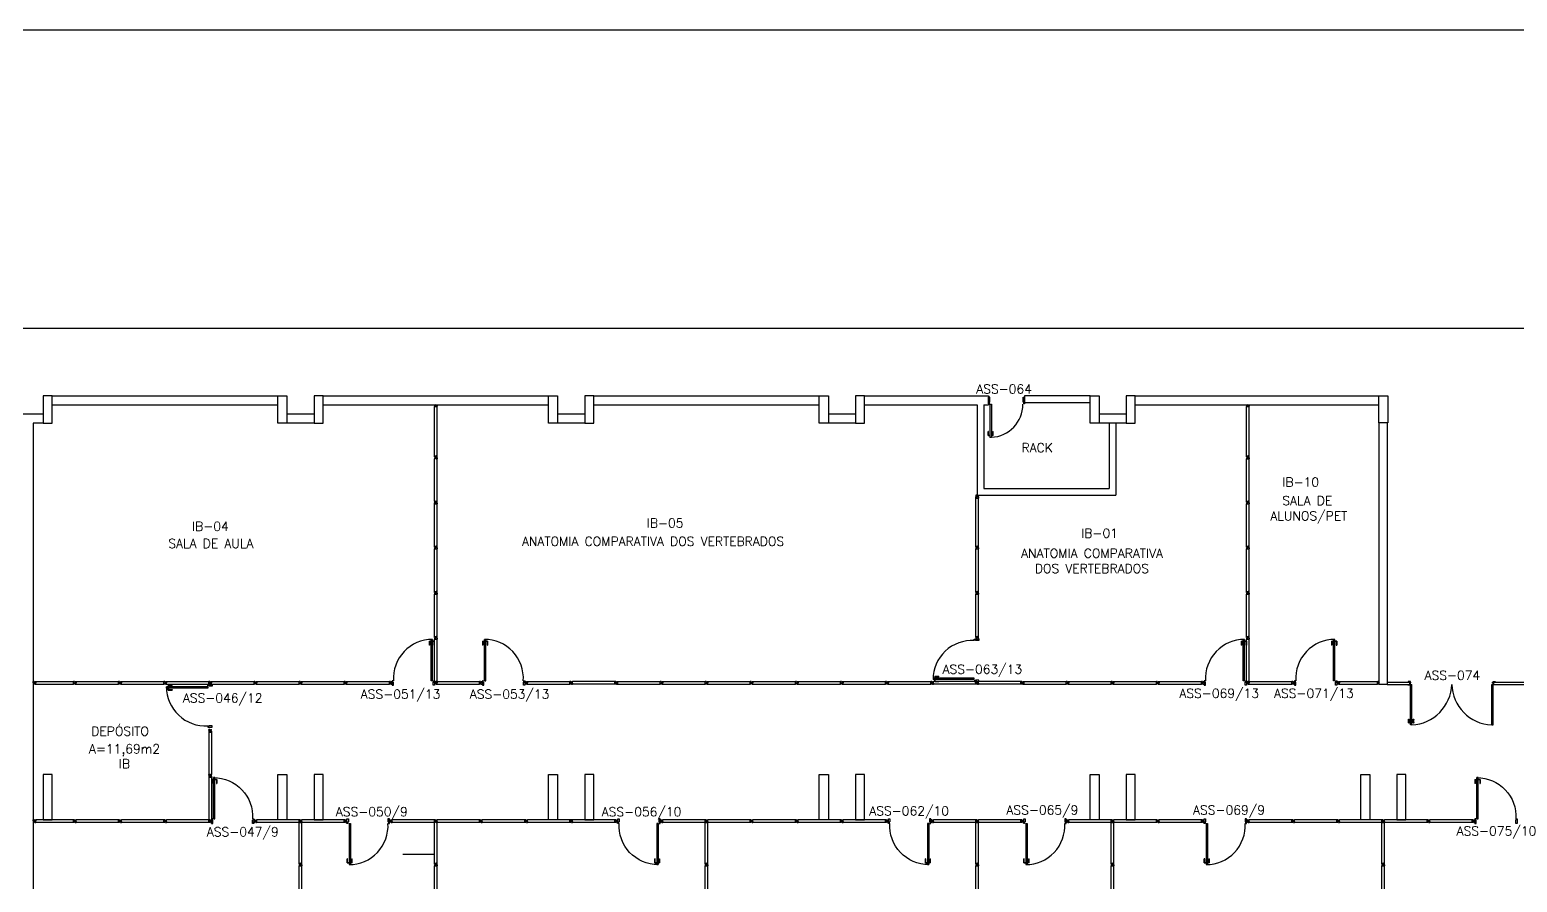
# Model space of a CAD drawing. Extents: x -248 to -11, y 347 to 447.
# Drawn here: x -192.17 to -159.2, y 368.68 to 387.57 of the extents above; entities that cross this region are included whole.
import ezdxf
from ezdxf.enums import TextEntityAlignment as Align

# ---------------------------------------------------------------- set-up
doc = ezdxf.new("R2010")
doc.units = 0
doc.header["$LTSCALE"] = 0.02
doc.header["$MEASUREMENT"] = 0
doc.layers.get('0').update_dxf_attribs({"linetype": 'CONTINUOUS'})
for name, color, linetype in [('ALV', 2, 'CONTINUOUS'), ('AREA', 2, 'CONTINUOUS'), ('BANC', 2, 'CONTINUOUS'), ('DIV', 2, 'CONTINUOUS'), ('ESQ', 1, 'CONTINUOUS'), ('ESTR', 3, 'CONTINUOUS'), ('MARCO', 2, 'CONTINUOUS'), ('MAÇANETA', 1, 'CONTINUOUS'), ('PISO', 1, 'CONTINUOUS'), ('PORTA', 2, 'CONTINUOUS'), ('TEXT_CENTRO_CUSTO', 1, 'CONTINUOUS'), ('TEXTO', 2, 'CONTINUOUS'), ('TEXTO-ENDEREÇO', 2, 'CONTINUOUS')]:
    doc.layers.add(name, color=color, linetype=linetype)
doc.styles.add('UNB-100', font='simplex.shx', dxfattribs={"height": 0.2})
doc.styles.add('UNB-100-1', font='simplex.shx', dxfattribs={"height": 0.2})

# ---------------------------------------------------------------- blocks, each defined once
blk = doc.blocks.new('PDV2D-SSS')
for p, q in [((-0.148, 0.925), (-0.108, 0.925)), ((-0.148, 0.925), (-0.148, 0.835)), ((-0.138, 0.835), (-0.148, 0.835)), ((-0.138, 0.915), (-0.108, 0.915)), ((-0.138, 0.915), (-0.138, 0.835)), ((-0.106, 0.965), (-0.076, 0.965)), ((-0.106, 0.05), (-0.106, 0.965)), ((-0.076, 0.05), (-0.076, 0.965)), ((-0.034, 0.925), (-0.074, 0.925)), ((-0.044, 0.915), (-0.074, 0.915)), ((-0.044, 0.915), (-0.044, 0.835)), ((-0.044, 0.835), (-0.034, 0.835)), ((-0.034, 0.925), (-0.034, 0.835)), ((-0.95, 0.05), (-0.97, 0.05)), ((-0.97, 0.05), (-0.97, 0.035)), ((-0.97, 0.035), (-0.97, -0.035)), ((-0.95, 0.02), (-0.95, 0.05)), ((-0.95, 0.02), (-0.94, 0.02)), ((-0.94, -0.05), (-0.94, 0.02)), ((-0.076, 0.05), (-0.106, 0.05)), ((-0.051, 0.02), (-0.061, 0.02)), ((-0.061, -0.05), (-0.061, 0.02)), ((-0.051, 0.05), (-0.031, 0.05)), ((-0.051, 0.02), (-0.051, 0.05)), ((-0.031, 0.05), (-0.031, -0.05)), ((-0.97, -0.035), (-0.97, -0.05)), ((-0.97, -0.05), (-0.94, -0.05)), ((-0.031, -0.05), (-0.061, -0.05))]:
    blk.add_line(p, q)
at = {"color": 1}
blk.add_arc((-0.076, 0.1), 0.865, 90, 183.3214, dxfattribs=at)
blk = doc.blocks.new('DIVMT-SSS')
for p, q in [((-0.03, 0.008), (-0.03, 0.03)), ((-0.006, 0.03), (-0.03, 0.03)), ((-0.03, 0.008), (-0.02, 0.008)), ((-0.02, -0.008), (-0.02, 0.008)), ((-0.006, 0.02), (-0.006, 0.03)), ((0.006, 0.02), (-0.006, 0.02)), ((-0.005, 0), (0.005, 0)), ((0.005, 0), (-0.005, 0)), ((0, 0.005), (0, -0.005)), ((0, -0.005), (0, 0.005)), ((0.006, 0.03), (0.03, 0.03)), ((0.006, 0.02), (0.006, 0.03)), ((0.03, 0.008), (0.02, 0.008)), ((0.02, -0.008), (0.02, 0.008)), ((0.03, 0.008), (0.03, 0.03)), ((-0.03, -0.008), (-0.03, -0.03)), ((-0.03, -0.008), (-0.02, -0.008)), ((-0.03, -0.03), (-0.03, -0.97)), ((-0.03, -0.03), (-0.009, -0.03)), ((0.03, -0.03), (-0.03, -0.03)), ((-0.03, -0.03), (-0.006, -0.03)), ((-0.009, -0.03), (-0.027, -0.03)), ((-0.006, -0.02), (-0.006, -0.03)), ((-0.006, -0.02), (0.006, -0.02)), ((-0.006, -0.02), (-0.006, -0.03)), ((0.006, -0.02), (-0.006, -0.02)), ((0.005, -0.03), (-0.005, -0.03)), ((0.006, -0.02), (0.006, -0.03)), ((0.006, -0.02), (0.006, -0.03)), ((0.03, -0.03), (0.006, -0.03)), ((0.03, -0.008), (0.02, -0.008)), ((0.03, -0.008), (0.03, -0.03)), ((0.03, -0.03), (0.03, -0.97)), ((0.03, -0.97), (-0.03, -0.97)), ((-0.006, -0.98), (-0.006, -0.97)), ((-0.006, -0.98), (0.006, -0.98)), ((0.005, -0.97), (-0.005, -0.97)), ((0.006, -0.98), (0.006, -0.97)), ((0.006, -1.001), (-0.006, -1.001)), ((0, -0.994), (0, -1.007)), ((0, -1.02), (0, -1.021))]:
    blk.add_line(p, q)
blk = doc.blocks.new('PILINT-SSS')
for points in [[(0.2, 0), (0.2, -0.6), (0, -0.6), (0, 0)], [(0.8, 0), (0.8, -0.6), (1, -0.6), (1, 0)], [(0.2, -8.39), (0.2, -9.39), (0, -9.39), (0, -8.39)], [(0.8, -8.39), (0.8, -9.39), (1, -9.39), (1, -8.39)]]:
    blk.add_lwpolyline(points, close=True)
blk = doc.blocks.new('MTT-SSS')
for p, q in [((-0.008, 0.03), (-0.03, 0.03)), ((-0.03, 0.03), (-0.03, 0.006)), ((-0.0185, 0.006), (-0.03, 0.006)), ((-0.0185, -0.006), (-0.0185, 0.006)), ((-0.008, 0.03), (-0.008, 0.02)), ((-0.008, 0.02), (0.008, 0.02)), ((-0.0051, 0), (0.0051, 0)), ((0, -0.0051), (0, 0.0051)), ((0.008, 0.03), (0.03, 0.03)), ((0.008, 0.03), (0.008, 0.02)), ((0.0205, -0.006), (0.0205, 0.006)), ((0.0205, 0.006), (0.03, 0.006)), ((0.03, 0.006), (0.03, 0.03)), ((-0.03, -0.03), (-0.03, -0.006)), ((-0.0185, -0.006), (-0.03, -0.006)), ((-0.008, -0.03), (-0.03, -0.03)), ((-0.008, -0.02), (0.008, -0.02)), ((-0.008, -0.03), (-0.008, -0.02)), ((0.008, -0.03), (0.008, -0.02)), ((0.008, -0.03), (0.03, -0.03)), ((0.0205, -0.006), (0.03, -0.006)), ((0.03, -0.006), (0.03, -0.03))]:
    blk.add_line(p, q)
blk = doc.blocks.new('PDV2E-SSS')
at = {"layer": 'DIV'}
for p, q in [((0.034, 0.925), (0.034, 0.835)), ((0.034, 0.925), (0.074, 0.925)), ((0.044, 0.835), (0.034, 0.835)), ((0.044, 0.915), (0.044, 0.835)), ((0.044, 0.915), (0.074, 0.915)), ((0.076, 0.05), (0.076, 0.965)), ((0.106, 0.965), (0.076, 0.965)), ((0.106, 0.05), (0.106, 0.965)), ((0.148, 0.925), (0.108, 0.925)), ((0.138, 0.915), (0.108, 0.915)), ((0.138, 0.915), (0.138, 0.835)), ((0.138, 0.835), (0.148, 0.835)), ((0.148, 0.925), (0.148, 0.835)), ((0.031, 0.05), (0.031, -0.05)), ((0.051, 0.05), (0.031, 0.05)), ((0.051, 0.02), (0.051, 0.05)), ((0.051, 0.02), (0.061, 0.02)), ((0.061, -0.05), (0.061, 0.02)), ((0.076, 0.05), (0.106, 0.05)), ((0.95, 0.02), (0.94, 0.02)), ((0.94, -0.05), (0.94, 0.02)), ((0.95, 0.02), (0.95, 0.05)), ((0.95, 0.05), (0.97, 0.05)), ((0.97, 0.05), (0.97, 0.035)), ((0.97, 0.035), (0.97, -0.035)), ((0.031, -0.05), (0.061, -0.05)), ((0.97, -0.05), (0.94, -0.05)), ((0.97, -0.035), (0.97, -0.05))]:
    blk.add_line(p, q, dxfattribs=at)
at = {"layer": 'DIV', "color": 1}
blk.add_arc((0.076, 0.1), 0.865, 356.6786, 90, dxfattribs=at)
blk = doc.blocks.new('DIV-SSS')
for p, q in [((-0.005, 0), (0.005, 0)), ((0, 0.005), (0, -0.005)), ((-0.03, -0.03), (-0.03, -0.97)), ((0.03, -0.03), (-0.03, -0.03)), ((-0.03, -0.03), (-0.009, -0.03)), ((-0.009, -0.03), (-0.027, -0.03)), ((-0.006, -0.02), (0.006, -0.02)), ((-0.006, -0.02), (-0.006, -0.03)), ((-0.005, -0.022), (0.005, -0.022)), ((-0.005, -0.022), (-0.005, -0.029)), ((0.005, -0.029), (-0.005, -0.029)), ((0.005, -0.03), (-0.005, -0.03)), ((0.005, -0.022), (0.005, -0.029)), ((0.006, -0.02), (0.006, -0.03)), ((0.03, -0.03), (0.03, -0.97)), ((0.03, -0.97), (-0.03, -0.97)), ((-0.006, -0.98), (-0.006, -0.97)), ((-0.006, -0.98), (0.006, -0.98)), ((0.005, -0.97), (-0.005, -0.97)), ((0.006, -0.98), (0.006, -0.97)), ((0.007, -0.999), (-0.007, -0.999)), ((0, -0.991), (0, -1.006))]:
    blk.add_line(p, q)
blk = doc.blocks.new('MTINI-SSS')
for p, q in [((-0.03, 0.008), (-0.03, 0.028)), ((-0.03, 0.028), (-0.008, 0.028)), ((-0.03, 0.008), (-0.02, 0.008)), ((-0.02, 0), (-0.02, 0.008)), ((-0.001, 0), (-0.02, 0)), ((-0.008, 0.019), (-0.008, 0.028)), ((0.008, 0.019), (-0.008, 0.019)), ((0.005, 0), (-0.005, 0)), ((0.02, 0), (-0.001, 0)), ((0, -0.005), (0, 0.005)), ((0.008, 0.019), (0.008, 0.028)), ((0.03, 0.028), (0.008, 0.028)), ((0.03, 0.008), (0.02, 0.008)), ((0.02, 0), (0.02, 0.008)), ((0.03, 0.008), (0.03, 0.028))]:
    blk.add_line(p, q)
blk = doc.blocks.new('PD80-SSS')
at = {"color": 1}
for p, q in [((-0.777, 0.01), (-0.777, -0.03)), ((-0.777, 0.01), (-0.687, 0.01)), ((-0.687, 0), (-0.687, 0.01)), ((-0.777, -0.105), (-0.777, -0.065)), ((-0.777, -0.105), (-0.687, -0.105)), ((-0.767, 0), (-0.767, -0.03)), ((-0.767, 0), (-0.687, 0)), ((-0.767, -0.095), (-0.767, -0.065)), ((-0.767, -0.095), (-0.687, -0.095)), ((-0.687, -0.095), (-0.687, -0.105))]:
    blk.add_line(p, q, dxfattribs=at)
at = {"color": 2}
for p, q in [((-0.075, 0), (0.075, 0)), ((0.075, -0.03), (0.075, 0)), ((-0.817, -0.065), (-0.817, -0.03)), ((-0.085, -0.03), (-0.817, -0.03)), ((-0.085, -0.065), (-0.817, -0.065)), ((-0.085, -0.03), (-0.085, -0.065)), ((-0.075, 0), (-0.075, -0.02)), ((-0.075, -0.02), (-0.04, -0.02)), ((-0.04, -0.03), (-0.04, -0.02)), ((-0.04, -0.03), (0.075, -0.03)), ((-0.075, -0.781), (-0.04, -0.781)), ((-0.075, -0.801), (-0.075, -0.781)), ((-0.075, -0.801), (0.075, -0.801)), ((-0.075, -0.802), (0.075, -0.802)), ((-0.04, -0.771), (0.075, -0.771)), ((-0.04, -0.771), (-0.04, -0.781)), ((0.075, -0.771), (0.075, -0.801))]:
    blk.add_line(p, q, dxfattribs=at)
at = {"color": 1}
blk.add_arc((-0.085, -0.03), 0.731, 182.6571, 270, dxfattribs=at)
blk = doc.blocks.new('MACANETA-SSS')
at = {"layer": 'MAÇANETA'}
for p, q in [((-0.077, 0.052), (-0.077, 0.12)), ((-0.059, 0.052), (-0.059, 0.12)), ((-0.059, 0.075), (-0.036, 0.075)), ((-0.059, 0.052), (-0.036, 0.052)), ((-0.036, 0.044), (-0.036, 0.084)), ((-0.036, 0.084), (-0.03, 0.084)), ((-0.036, 0.044), (-0.03, 0.044)), ((0.006, 0.084), (0, 0.084)), ((0.006, 0.044), (0, 0.044)), ((0.006, 0.044), (0.006, 0.084)), ((0.029, 0.075), (0.006, 0.075)), ((0.029, 0.052), (0.006, 0.052)), ((0.029, 0.052), (0.029, 0.12)), ((0.047, 0.052), (0.047, 0.12))]:
    blk.add_line(p, q, dxfattribs=at)
for centre, start, end in [((-0.068, 0.12), 90, 180), ((-0.068, 0.052), 180, 270), ((-0.068, 0.12), 0, 90), ((-0.068, 0.052), 270, 0), ((0.038, 0.12), 90, 180), ((0.038, 0.052), 180, 270), ((0.038, 0.12), 0, 90), ((0.038, 0.052), 270, 0)]:
    blk.add_arc(centre, 0.00874, start, end, dxfattribs=at)
blk = doc.blocks.new('MTT')
for p, q in [((-0.008, 0.03), (-0.03, 0.03)), ((-0.03, 0.03), (-0.03, 0.006)), ((-0.0185, 0.006), (-0.03, 0.006)), ((-0.0185, -0.006), (-0.0185, 0.006)), ((-0.008, 0.03), (-0.008, 0.02)), ((-0.008, 0.02), (0.008, 0.02)), ((-0.0051, 0), (0.0051, 0)), ((0, -0.0051), (0, 0.0051)), ((0.008, 0.03), (0.03, 0.03)), ((0.008, 0.03), (0.008, 0.02)), ((0.0205, -0.006), (0.0205, 0.006)), ((0.0205, 0.006), (0.03, 0.006)), ((0.03, 0.006), (0.03, 0.03)), ((-0.03, -0.03), (-0.03, -0.006)), ((-0.0185, -0.006), (-0.03, -0.006)), ((-0.008, -0.03), (-0.03, -0.03)), ((-0.008, -0.02), (0.008, -0.02)), ((-0.008, -0.03), (-0.008, -0.02)), ((0.008, -0.03), (0.008, -0.02)), ((0.008, -0.03), (0.03, -0.03)), ((0.0205, -0.006), (0.03, -0.006)), ((0.03, -0.006), (0.03, -0.03))]:
    blk.add_line(p, q)

msp = doc.modelspace()

# ---------------------------------------------------------------- linework, layer by layer
at = {"layer": 'ALV'}
for p, q in [((-191.666, 379.453), (-186.675, 379.453)), ((-191.666, 379.253), (-186.675, 379.253)), ((-185.666, 379.453), (-180.675, 379.453)), ((-185.666, 379.253), (-180.675, 379.253)), ((-179.666, 379.453), (-174.675, 379.453)), ((-179.666, 379.253), (-174.675, 379.253)), ((-173.666, 379.453), (-170.916, 379.453)), ((-173.666, 379.253), (-171.166, 379.253)), ((-171.166, 379.253), (-171.166, 377.253)), ((-171.016, 379.253), (-170.916, 379.253)), ((-171.016, 379.253), (-171.016, 377.403)), ((-170.916, 379.453), (-170.916, 379.253)), ((-168.666, 379.453), (-170.116, 379.453)), ((-170.116, 379.453), (-170.116, 379.303)), ((-168.666, 379.303), (-170.116, 379.303)), ((-167.666, 379.453), (-162.266, 379.453)), ((-167.666, 379.253), (-162.266, 379.253)), ((-191.866, 379.053), (-192.466, 379.053)), ((-192.091, 378.853), (-192.091, 361.063)), ((-191.866, 378.853), (-192.091, 378.853)), ((-185.866, 379.053), (-186.466, 379.053)), ((-185.866, 378.853), (-186.466, 378.853)), ((-179.866, 379.053), (-180.466, 379.053)), ((-179.866, 378.853), (-180.466, 378.853)), ((-173.866, 379.053), (-174.466, 379.053)), ((-173.866, 378.853), (-174.466, 378.853)), ((-167.866, 379.053), (-168.466, 379.053)), ((-167.866, 378.853), (-168.466, 378.853)), ((-168.241, 378.853), (-168.241, 377.403)), ((-168.091, 378.853), (-168.091, 377.253)), ((-162.262, 378.855), (-162.262, 373.063)), ((-162.078, 378.855), (-162.078, 373.063)), ((-171.166, 377.253), (-168.091, 377.253)), ((-171.016, 377.403), (-168.241, 377.403)), ((-162.078, 373.063), (-162.262, 373.063)), ((-179.866, 370.063), (-180.466, 370.063))]:
    msp.add_line(p, q, dxfattribs=at)
at = {"layer": 'BANC'}
msp.add_line((-183.896, 369.303), (-183.196, 369.303), dxfattribs=at)
at = {"layer": 'DIV'}
for p, q in [((-183.196, 379.221), (-183.136, 379.221)), ((-183.196, 378.123), (-183.196, 379.221)), ((-183.172, 379.252), (-183.16, 379.252)), ((-183.172, 379.231), (-183.172, 379.221)), ((-183.16, 379.231), (-183.172, 379.231)), ((-183.171, 379.221), (-183.161, 379.221)), ((-183.166, 379.271), (-183.166, 379.272)), ((-183.166, 379.245), (-183.166, 379.259)), ((-183.16, 379.231), (-183.16, 379.221)), ((-183.136, 378.123), (-183.136, 379.221)), ((-165.196, 378.123), (-165.196, 379.221)), ((-165.196, 379.221), (-165.136, 379.221)), ((-165.172, 379.252), (-165.16, 379.252)), ((-165.16, 379.231), (-165.172, 379.231)), ((-165.172, 379.231), (-165.172, 379.221)), ((-165.171, 379.221), (-165.161, 379.221)), ((-165.166, 379.271), (-165.166, 379.272)), ((-165.166, 379.245), (-165.166, 379.259)), ((-165.16, 379.231), (-165.16, 379.221)), ((-165.136, 378.123), (-165.136, 379.221)), ((-183.196, 378.123), (-183.172, 378.123)), ((-183.196, 378.101), (-183.196, 378.123)), ((-183.196, 378.123), (-183.136, 378.123)), ((-183.196, 378.101), (-183.186, 378.101)), ((-183.196, 378.085), (-183.186, 378.085)), ((-183.196, 378.085), (-183.196, 378.063)), ((-183.172, 378.063), (-183.196, 378.063)), ((-183.196, 377.124), (-183.196, 378.063)), ((-183.186, 378.101), (-183.186, 378.085)), ((-183.172, 378.114), (-183.172, 378.123)), ((-183.172, 378.114), (-183.172, 378.123)), ((-183.172, 378.114), (-183.16, 378.114)), ((-183.16, 378.114), (-183.172, 378.114)), ((-183.172, 378.073), (-183.16, 378.073)), ((-183.172, 378.073), (-183.172, 378.063)), ((-183.171, 378.123), (-183.161, 378.123)), ((-183.171, 378.093), (-183.161, 378.093)), ((-183.161, 378.093), (-183.171, 378.093)), ((-183.166, 378.098), (-183.166, 378.088)), ((-183.166, 378.088), (-183.166, 378.098)), ((-183.16, 378.114), (-183.16, 378.123)), ((-183.136, 378.123), (-183.16, 378.123)), ((-183.16, 378.114), (-183.16, 378.123)), ((-183.16, 378.073), (-183.16, 378.063)), ((-183.16, 378.063), (-183.136, 378.063)), ((-183.157, 378.123), (-183.139, 378.123)), ((-183.136, 378.123), (-183.157, 378.123)), ((-183.136, 378.101), (-183.146, 378.101)), ((-183.146, 378.101), (-183.146, 378.085)), ((-183.136, 378.085), (-183.146, 378.085)), ((-183.136, 378.101), (-183.136, 378.123)), ((-183.136, 378.085), (-183.136, 378.063)), ((-183.136, 377.124), (-183.136, 378.063)), ((-165.196, 378.123), (-165.136, 378.123)), ((-165.196, 378.101), (-165.196, 378.123)), ((-165.196, 378.123), (-165.172, 378.123)), ((-165.196, 378.101), (-165.186, 378.101)), ((-165.196, 378.085), (-165.196, 378.063)), ((-165.196, 378.085), (-165.186, 378.085)), ((-165.172, 378.063), (-165.196, 378.063)), ((-165.186, 378.101), (-165.186, 378.085)), ((-165.172, 378.114), (-165.172, 378.123)), ((-165.172, 378.114), (-165.172, 378.123)), ((-165.16, 378.114), (-165.172, 378.114)), ((-165.172, 378.114), (-165.16, 378.114)), ((-165.172, 378.073), (-165.172, 378.063)), ((-165.172, 378.073), (-165.16, 378.073)), ((-165.171, 378.123), (-165.161, 378.123)), ((-165.161, 378.093), (-165.171, 378.093)), ((-165.171, 378.093), (-165.161, 378.093)), ((-165.166, 378.088), (-165.166, 378.098)), ((-165.166, 378.098), (-165.166, 378.088)), ((-165.16, 378.114), (-165.16, 378.123)), ((-165.136, 378.123), (-165.16, 378.123)), ((-165.16, 378.114), (-165.16, 378.123)), ((-165.16, 378.073), (-165.16, 378.063)), ((-165.16, 378.063), (-165.136, 378.063)), ((-165.136, 378.123), (-165.157, 378.123)), ((-165.157, 378.123), (-165.139, 378.123)), ((-165.146, 378.101), (-165.146, 378.085)), ((-165.136, 378.101), (-165.146, 378.101)), ((-165.136, 378.085), (-165.146, 378.085)), ((-165.136, 378.101), (-165.136, 378.123)), ((-165.136, 378.085), (-165.136, 378.063)), ((-171.196, 376.123), (-171.196, 377.191)), ((-171.196, 377.191), (-171.136, 377.191)), ((-171.172, 377.222), (-171.16, 377.222)), ((-171.172, 377.201), (-171.172, 377.191)), ((-171.16, 377.201), (-171.172, 377.201)), ((-171.171, 377.191), (-171.161, 377.191)), ((-171.166, 377.241), (-171.166, 377.242)), ((-171.166, 377.215), (-171.166, 377.229)), ((-171.16, 377.201), (-171.16, 377.191)), ((-171.136, 376.123), (-171.136, 377.191)), ((-171.196, 376.123), (-171.172, 376.123)), ((-171.196, 376.101), (-171.196, 376.123)), ((-171.196, 376.123), (-171.136, 376.123)), ((-171.196, 376.101), (-171.186, 376.101)), ((-171.196, 376.085), (-171.186, 376.085)), ((-171.196, 376.085), (-171.196, 376.063)), ((-171.172, 376.063), (-171.196, 376.063)), ((-171.186, 376.101), (-171.186, 376.085)), ((-171.172, 376.114), (-171.172, 376.123)), ((-171.172, 376.114), (-171.172, 376.123)), ((-171.172, 376.114), (-171.16, 376.114)), ((-171.16, 376.114), (-171.172, 376.114)), ((-171.172, 376.073), (-171.16, 376.073)), ((-171.172, 376.073), (-171.172, 376.063)), ((-171.171, 376.123), (-171.161, 376.123)), ((-171.171, 376.093), (-171.161, 376.093)), ((-171.161, 376.093), (-171.171, 376.093)), ((-171.166, 376.098), (-171.166, 376.088)), ((-171.166, 376.088), (-171.166, 376.098)), ((-171.16, 376.114), (-171.16, 376.123)), ((-171.136, 376.123), (-171.16, 376.123)), ((-171.16, 376.114), (-171.16, 376.123)), ((-171.16, 376.073), (-171.16, 376.063)), ((-171.16, 376.063), (-171.136, 376.063)), ((-171.157, 376.123), (-171.139, 376.123)), ((-171.136, 376.123), (-171.157, 376.123)), ((-171.136, 376.101), (-171.146, 376.101)), ((-171.146, 376.101), (-171.146, 376.085)), ((-171.136, 376.085), (-171.146, 376.085)), ((-171.136, 376.101), (-171.136, 376.123)), ((-171.136, 376.085), (-171.136, 376.063)), ((-192.091, 373.1), (-192.091, 373.124)), ((-192.069, 373.124), (-192.091, 373.124)), ((-192.082, 373.1), (-192.091, 373.1)), ((-192.082, 373.088), (-192.091, 373.088)), ((-192.091, 373.088), (-192.091, 373.064)), ((-192.069, 373.064), (-192.091, 373.064)), ((-192.082, 373.088), (-192.082, 373.1)), ((-192.069, 373.124), (-192.069, 373.114)), ((-192.053, 373.114), (-192.069, 373.114)), ((-192.053, 373.074), (-192.069, 373.074)), ((-192.069, 373.064), (-192.069, 373.074)), ((-192.056, 373.094), (-192.067, 373.094)), ((-192.067, 373.094), (-192.056, 373.094)), ((-192.061, 373.089), (-192.061, 373.099)), ((-192.061, 373.099), (-192.061, 373.089)), ((-192.053, 373.124), (-192.053, 373.114)), ((-192.053, 373.124), (-192.031, 373.124)), ((-192.053, 373.064), (-192.053, 373.074)), ((-192.053, 373.064), (-192.031, 373.064)), ((-192.041, 373.088), (-192.041, 373.1)), ((-192.041, 373.1), (-192.031, 373.1)), ((-192.041, 373.1), (-192.041, 373.088)), ((-192.041, 373.1), (-192.031, 373.1)), ((-192.041, 373.088), (-192.031, 373.088)), ((-192.041, 373.088), (-192.031, 373.088)), ((-192.031, 373.124), (-192.031, 373.1)), ((-192.031, 373.064), (-192.031, 373.124)), ((-192.031, 373.124), (-192.031, 373.103)), ((-192.031, 373.124), (-191.196, 373.124)), ((-192.031, 373.103), (-192.031, 373.121)), ((-192.031, 373.089), (-192.031, 373.099)), ((-192.031, 373.064), (-192.031, 373.088)), ((-192.031, 373.064), (-191.196, 373.064)), ((-191.196, 373.064), (-191.196, 373.124)), ((-191.187, 373.1), (-191.196, 373.1)), ((-191.196, 373.089), (-191.196, 373.099)), ((-191.187, 373.088), (-191.196, 373.088)), ((-191.187, 373.1), (-191.187, 373.088)), ((-191.173, 373.094), (-191.159, 373.094)), ((-191.166, 373.088), (-191.166, 373.1)), ((-191.147, 373.094), (-191.146, 373.094)), ((-164.174, 373.124), (-164.196, 373.124)), ((-164.196, 373.1), (-164.196, 373.124)), ((-164.186, 373.1), (-164.196, 373.1)), ((-164.186, 373.088), (-164.196, 373.088)), ((-164.196, 373.088), (-164.196, 373.064)), ((-164.174, 373.064), (-164.196, 373.064)), ((-164.186, 373.1), (-164.186, 373.088)), ((-164.174, 373.124), (-164.174, 373.114)), ((-164.158, 373.114), (-164.174, 373.114)), ((-164.158, 373.074), (-164.174, 373.074)), ((-164.174, 373.064), (-164.174, 373.074)), ((-164.161, 373.094), (-164.171, 373.094)), ((-164.171, 373.094), (-164.161, 373.094)), ((-164.166, 373.099), (-164.166, 373.089)), ((-164.166, 373.089), (-164.166, 373.099)), ((-164.158, 373.124), (-164.158, 373.114)), ((-164.158, 373.124), (-164.136, 373.124)), ((-164.158, 373.064), (-164.158, 373.074)), ((-164.158, 373.064), (-164.136, 373.064)), ((-164.145, 373.1), (-164.145, 373.088)), ((-164.145, 373.1), (-164.136, 373.1)), ((-164.145, 373.088), (-164.145, 373.1)), ((-164.145, 373.1), (-164.136, 373.1)), ((-164.145, 373.088), (-164.136, 373.088)), ((-164.145, 373.088), (-164.136, 373.088)), ((-164.136, 373.124), (-164.136, 373.1)), ((-164.136, 373.124), (-164.136, 373.064)), ((-164.136, 373.099), (-164.136, 373.089)), ((-164.136, 373.064), (-164.136, 373.088)), ((-164.136, 373.085), (-164.136, 373.067)), ((-164.136, 373.064), (-164.136, 373.085)), ((-163.196, 373.1), (-163.196, 373.124)), ((-163.174, 373.124), (-163.196, 373.124)), ((-163.187, 373.1), (-163.196, 373.1)), ((-163.187, 373.088), (-163.196, 373.088)), ((-163.196, 373.088), (-163.196, 373.064)), ((-163.174, 373.064), (-163.196, 373.064)), ((-163.187, 373.088), (-163.187, 373.1)), ((-163.174, 373.124), (-163.174, 373.114)), ((-163.158, 373.114), (-163.174, 373.114)), ((-163.158, 373.074), (-163.174, 373.074)), ((-163.174, 373.064), (-163.174, 373.074)), ((-163.161, 373.094), (-163.171, 373.094)), ((-163.171, 373.094), (-163.161, 373.094)), ((-163.166, 373.089), (-163.166, 373.099)), ((-163.166, 373.099), (-163.166, 373.089)), ((-163.158, 373.124), (-163.158, 373.114)), ((-163.158, 373.124), (-163.136, 373.124)), ((-163.158, 373.064), (-163.158, 373.074)), ((-163.158, 373.064), (-163.136, 373.064)), ((-163.146, 373.088), (-163.146, 373.1)), ((-163.146, 373.1), (-163.136, 373.1)), ((-163.146, 373.1), (-163.146, 373.088)), ((-163.146, 373.1), (-163.136, 373.1)), ((-163.146, 373.088), (-163.136, 373.088)), ((-163.146, 373.088), (-163.136, 373.088)), ((-163.136, 373.124), (-163.136, 373.1)), ((-163.136, 373.064), (-163.136, 373.124)), ((-163.136, 373.124), (-163.136, 373.103)), ((-163.136, 373.124), (-162.293, 373.124)), ((-163.136, 373.103), (-163.136, 373.121)), ((-163.136, 373.089), (-163.136, 373.099)), ((-163.136, 373.064), (-163.136, 373.088)), ((-163.136, 373.064), (-162.293, 373.064)), ((-162.293, 373.064), (-162.293, 373.124)), ((-162.283, 373.1), (-162.293, 373.1)), ((-162.293, 373.089), (-162.293, 373.099)), ((-162.283, 373.088), (-162.293, 373.088)), ((-162.283, 373.1), (-162.283, 373.088)), ((-162.269, 373.094), (-162.255, 373.094)), ((-162.262, 373.088), (-162.262, 373.1)), ((-162.248, 373.094), (-162.247, 373.094)), ((-162.243, 373.094), (-162.242, 373.094)), ((-162.078, 373.113), (-161.578, 373.113)), ((-162.078, 373.063), (-161.578, 373.063)), ((-161.578, 373.063), (-161.578, 373.113)), ((-159.718, 373.113), (-156.263, 373.113)), ((-159.718, 373.063), (-159.718, 373.113)), ((-159.718, 373.063), (-156.263, 373.063)), ((-192.069, 370.063), (-192.091, 370.063)), ((-192.091, 370.039), (-192.091, 370.063)), ((-192.082, 370.039), (-192.091, 370.039)), ((-192.091, 370.027), (-192.091, 370.003)), ((-192.082, 370.027), (-192.091, 370.027)), ((-192.069, 370.003), (-192.091, 370.003)), ((-192.082, 370.027), (-192.082, 370.039)), ((-192.081, 370.033), (-192.082, 370.033)), ((-192.069, 370.063), (-192.069, 370.053)), ((-192.053, 370.053), (-192.069, 370.053)), ((-192.055, 370.033), (-192.069, 370.033)), ((-192.069, 370.003), (-192.069, 370.013)), ((-192.053, 370.013), (-192.069, 370.013)), ((-192.067, 370.033), (-192.056, 370.033)), ((-192.056, 370.033), (-192.067, 370.033)), ((-192.062, 370.026), (-192.062, 370.039)), ((-192.061, 370.038), (-192.061, 370.028)), ((-192.061, 370.028), (-192.061, 370.038)), ((-192.053, 370.063), (-192.031, 370.063)), ((-192.053, 370.063), (-192.053, 370.053)), ((-192.053, 370.003), (-192.053, 370.013)), ((-192.053, 370.003), (-192.031, 370.003)), ((-192.041, 370.039), (-192.031, 370.039)), ((-192.041, 370.039), (-192.041, 370.027)), ((-192.041, 370.039), (-192.031, 370.039)), ((-192.041, 370.027), (-192.041, 370.039)), ((-192.041, 370.039), (-192.031, 370.039)), ((-192.041, 370.039), (-192.041, 370.027)), ((-192.041, 370.027), (-192.031, 370.027)), ((-192.041, 370.027), (-192.031, 370.027)), ((-192.041, 370.027), (-192.031, 370.027)), ((-192.031, 370.063), (-192.031, 370.042)), ((-192.031, 370.003), (-192.031, 370.063)), ((-192.031, 370.063), (-192.031, 370.039)), ((-191.196, 370.063), (-192.031, 370.063)), ((-192.031, 370.003), (-192.031, 370.063)), ((-192.031, 370.042), (-192.031, 370.06)), ((-192.031, 370.028), (-192.031, 370.038)), ((-192.031, 370.028), (-192.031, 370.038)), ((-192.031, 370.003), (-192.031, 370.027)), ((-191.196, 370.003), (-192.031, 370.003)), ((-191.196, 370.063), (-191.196, 370.039)), ((-191.174, 370.063), (-191.196, 370.063)), ((-191.196, 370.003), (-191.196, 370.063)), ((-191.196, 370.063), (-191.196, 370.042)), ((-191.196, 370.042), (-191.196, 370.06)), ((-191.187, 370.039), (-191.196, 370.039)), ((-191.187, 370.039), (-191.196, 370.039)), ((-191.196, 370.028), (-191.196, 370.038)), ((-191.187, 370.027), (-191.196, 370.027)), ((-191.196, 370.003), (-191.196, 370.027)), ((-191.187, 370.027), (-191.196, 370.027)), ((-191.174, 370.003), (-191.196, 370.003)), ((-191.187, 370.027), (-191.187, 370.039)), ((-191.187, 370.039), (-191.187, 370.027)), ((-191.174, 370.063), (-191.174, 370.053)), ((-191.174, 370.053), (-191.158, 370.053)), ((-191.174, 370.013), (-191.158, 370.013)), ((-191.174, 370.003), (-191.174, 370.013)), ((-191.172, 370.033), (-191.161, 370.033)), ((-191.161, 370.033), (-191.172, 370.033)), ((-191.166, 370.028), (-191.166, 370.038)), ((-191.166, 370.038), (-191.166, 370.028)), ((-191.158, 370.063), (-191.158, 370.053)), ((-191.158, 370.063), (-191.136, 370.063)), ((-191.158, 370.003), (-191.158, 370.013)), ((-191.158, 370.003), (-191.136, 370.003)), ((-191.146, 370.027), (-191.146, 370.039)), ((-191.146, 370.039), (-191.136, 370.039)), ((-191.146, 370.027), (-191.136, 370.027)), ((-191.136, 370.039), (-191.136, 370.063)), ((-191.136, 370.027), (-191.136, 370.003)), ((-186.196, 369.103), (-186.196, 370.002)), ((-186.196, 370.002), (-186.136, 370.002)), ((-186.172, 370.012), (-186.172, 370.002)), ((-186.16, 370.012), (-186.172, 370.012)), ((-186.171, 370.002), (-186.161, 370.002)), ((-186.16, 370.012), (-186.16, 370.002)), ((-186.136, 369.103), (-186.136, 370.002)), ((-183.196, 369.103), (-183.196, 370.002)), ((-183.136, 369.103), (-183.136, 370.002)), ((-177.196, 369.103), (-177.196, 370.002)), ((-177.196, 370.002), (-177.136, 370.002)), ((-177.173, 370.033), (-177.16, 370.033)), ((-177.172, 370.012), (-177.172, 370.002)), ((-177.16, 370.012), (-177.172, 370.012)), ((-177.171, 370.002), (-177.161, 370.002)), ((-177.166, 370.052), (-177.166, 370.053)), ((-177.166, 370.026), (-177.166, 370.039)), ((-177.16, 370.012), (-177.16, 370.002)), ((-177.136, 369.103), (-177.136, 370.002)), ((-172.196, 370.063), (-172.196, 370.039)), ((-172.174, 370.063), (-172.196, 370.063)), ((-172.196, 370.003), (-172.196, 370.063)), ((-172.196, 370.063), (-172.196, 370.042)), ((-172.196, 370.042), (-172.196, 370.06)), ((-172.186, 370.039), (-172.196, 370.039)), ((-172.186, 370.039), (-172.196, 370.039)), ((-172.196, 370.028), (-172.196, 370.038)), ((-172.186, 370.027), (-172.196, 370.027)), ((-172.196, 370.003), (-172.196, 370.027)), ((-172.186, 370.027), (-172.196, 370.027)), ((-172.174, 370.003), (-172.196, 370.003)), ((-172.186, 370.027), (-172.186, 370.039)), ((-172.186, 370.039), (-172.186, 370.027)), ((-172.174, 370.063), (-172.174, 370.053)), ((-172.174, 370.053), (-172.158, 370.053)), ((-172.174, 370.013), (-172.158, 370.013)), ((-172.174, 370.003), (-172.174, 370.013)), ((-172.171, 370.033), (-172.161, 370.033)), ((-172.161, 370.033), (-172.171, 370.033)), ((-172.166, 370.028), (-172.166, 370.038)), ((-172.166, 370.038), (-172.166, 370.028)), ((-172.158, 370.063), (-172.158, 370.053)), ((-172.158, 370.063), (-172.136, 370.063)), ((-172.158, 370.003), (-172.158, 370.013)), ((-172.158, 370.003), (-172.136, 370.003)), ((-172.145, 370.027), (-172.145, 370.039)), ((-172.145, 370.039), (-172.136, 370.039)), ((-172.145, 370.027), (-172.136, 370.027)), ((-172.136, 370.039), (-172.136, 370.063)), ((-172.136, 370.027), (-172.136, 370.003)), ((-171.196, 369.103), (-171.196, 370.002)), ((-171.196, 370.002), (-171.136, 370.002)), ((-171.173, 370.033), (-171.16, 370.033)), ((-171.16, 370.012), (-171.172, 370.012)), ((-171.172, 370.012), (-171.172, 370.002)), ((-171.171, 370.002), (-171.161, 370.002)), ((-171.166, 370.052), (-171.166, 370.053)), ((-171.166, 370.026), (-171.166, 370.039)), ((-171.16, 370.012), (-171.16, 370.002)), ((-171.136, 369.103), (-171.136, 370.002)), ((-168.196, 369.103), (-168.196, 370.002)), ((-168.196, 370.002), (-168.136, 370.002)), ((-168.173, 370.033), (-168.16, 370.033)), ((-168.16, 370.012), (-168.172, 370.012)), ((-168.172, 370.012), (-168.172, 370.002)), ((-168.171, 370.002), (-168.161, 370.002)), ((-168.166, 370.052), (-168.166, 370.053)), ((-168.166, 370.026), (-168.166, 370.039)), ((-168.16, 370.012), (-168.16, 370.002)), ((-168.136, 369.103), (-168.136, 370.002)), ((-162.196, 369.103), (-162.196, 370.002)), ((-162.196, 370.002), (-162.136, 370.002)), ((-162.173, 370.033), (-162.16, 370.033)), ((-162.16, 370.012), (-162.172, 370.012)), ((-162.172, 370.012), (-162.172, 370.002)), ((-162.171, 370.002), (-162.161, 370.002)), ((-162.166, 370.052), (-162.166, 370.053)), ((-162.166, 370.026), (-162.166, 370.039)), ((-162.16, 370.012), (-162.16, 370.002)), ((-162.136, 369.103), (-162.136, 370.002)), ((-186.196, 369.103), (-186.136, 369.103)), ((-186.196, 369.081), (-186.196, 369.103)), ((-186.196, 369.103), (-186.172, 369.103)), ((-186.196, 369.081), (-186.186, 369.081)), ((-186.196, 369.065), (-186.196, 369.043)), ((-186.196, 369.065), (-186.186, 369.065)), ((-186.172, 369.043), (-186.196, 369.043)), ((-186.186, 369.081), (-186.186, 369.065)), ((-186.172, 369.093), (-186.172, 369.103)), ((-186.172, 369.093), (-186.172, 369.103)), ((-186.16, 369.093), (-186.172, 369.093)), ((-186.172, 369.093), (-186.16, 369.093)), ((-186.161, 369.073), (-186.172, 369.073)), ((-186.172, 369.073), (-186.161, 369.073)), ((-186.172, 369.052), (-186.172, 369.043)), ((-186.172, 369.052), (-186.16, 369.052)), ((-186.171, 369.103), (-186.161, 369.103)), ((-186.166, 369.068), (-186.166, 369.078)), ((-186.166, 369.078), (-186.166, 369.068)), ((-186.16, 369.093), (-186.16, 369.103)), ((-186.136, 369.103), (-186.16, 369.103)), ((-186.16, 369.093), (-186.16, 369.103)), ((-186.16, 369.052), (-186.16, 369.043)), ((-186.16, 369.043), (-186.136, 369.043)), ((-186.136, 369.103), (-186.157, 369.103)), ((-186.157, 369.103), (-186.139, 369.103)), ((-186.146, 369.081), (-186.146, 369.065)), ((-186.136, 369.081), (-186.146, 369.081)), ((-186.136, 369.065), (-186.146, 369.065)), ((-186.136, 369.081), (-186.136, 369.103)), ((-186.136, 369.065), (-186.136, 369.043)), ((-183.196, 369.103), (-183.172, 369.103)), ((-183.196, 369.081), (-183.196, 369.103)), ((-183.196, 369.103), (-183.136, 369.103)), ((-183.196, 369.081), (-183.186, 369.081)), ((-183.196, 369.065), (-183.186, 369.065)), ((-183.196, 369.065), (-183.196, 369.043)), ((-183.172, 369.043), (-183.196, 369.043)), ((-183.186, 369.081), (-183.186, 369.065)), ((-183.172, 369.093), (-183.172, 369.103)), ((-183.172, 369.093), (-183.172, 369.103)), ((-183.172, 369.093), (-183.16, 369.093)), ((-183.16, 369.093), (-183.172, 369.093)), ((-183.172, 369.073), (-183.161, 369.073)), ((-183.161, 369.073), (-183.172, 369.073)), ((-183.172, 369.052), (-183.16, 369.052)), ((-183.172, 369.052), (-183.172, 369.043)), ((-183.171, 369.103), (-183.161, 369.103)), ((-183.166, 369.078), (-183.166, 369.068)), ((-183.166, 369.068), (-183.166, 369.078)), ((-183.16, 369.093), (-183.16, 369.103)), ((-183.136, 369.103), (-183.16, 369.103)), ((-183.16, 369.093), (-183.16, 369.103)), ((-183.16, 369.052), (-183.16, 369.043)), ((-183.16, 369.043), (-183.136, 369.043)), ((-183.157, 369.103), (-183.139, 369.103)), ((-183.136, 369.103), (-183.157, 369.103)), ((-183.136, 369.081), (-183.146, 369.081)), ((-183.146, 369.081), (-183.146, 369.065)), ((-183.136, 369.065), (-183.146, 369.065)), ((-183.136, 369.081), (-183.136, 369.103)), ((-183.136, 369.065), (-183.136, 369.043)), ((-177.196, 369.103), (-177.136, 369.103)), ((-177.196, 369.081), (-177.196, 369.103)), ((-177.196, 369.103), (-177.172, 369.103)), ((-177.196, 369.081), (-177.186, 369.081)), ((-177.196, 369.065), (-177.196, 369.043)), ((-177.196, 369.065), (-177.186, 369.065)), ((-177.172, 369.043), (-177.196, 369.043)), ((-177.186, 369.081), (-177.186, 369.065)), ((-177.172, 369.093), (-177.172, 369.103)), ((-177.172, 369.093), (-177.172, 369.103)), ((-177.16, 369.093), (-177.172, 369.093)), ((-177.172, 369.093), (-177.16, 369.093)), ((-177.161, 369.073), (-177.172, 369.073)), ((-177.172, 369.073), (-177.161, 369.073)), ((-177.172, 369.052), (-177.172, 369.043)), ((-177.172, 369.052), (-177.16, 369.052)), ((-177.171, 369.103), (-177.161, 369.103)), ((-177.166, 369.068), (-177.166, 369.078)), ((-177.166, 369.078), (-177.166, 369.068)), ((-177.16, 369.093), (-177.16, 369.103)), ((-177.136, 369.103), (-177.16, 369.103)), ((-177.16, 369.093), (-177.16, 369.103)), ((-177.16, 369.052), (-177.16, 369.043)), ((-177.16, 369.043), (-177.136, 369.043)), ((-177.136, 369.103), (-177.157, 369.103)), ((-177.157, 369.103), (-177.139, 369.103)), ((-177.146, 369.081), (-177.146, 369.065)), ((-177.136, 369.081), (-177.146, 369.081)), ((-177.136, 369.065), (-177.146, 369.065)), ((-177.136, 369.081), (-177.136, 369.103)), ((-177.136, 369.065), (-177.136, 369.043)), ((-171.196, 369.103), (-171.172, 369.103)), ((-171.196, 369.081), (-171.196, 369.103)), ((-171.196, 369.103), (-171.136, 369.103)), ((-171.196, 369.081), (-171.186, 369.081)), ((-171.196, 369.065), (-171.186, 369.065)), ((-171.196, 369.065), (-171.196, 369.043)), ((-171.172, 369.043), (-171.196, 369.043)), ((-171.186, 369.081), (-171.186, 369.065)), ((-171.172, 369.093), (-171.172, 369.103)), ((-171.172, 369.093), (-171.172, 369.103)), ((-171.172, 369.093), (-171.16, 369.093)), ((-171.16, 369.093), (-171.172, 369.093)), ((-171.172, 369.073), (-171.161, 369.073)), ((-171.161, 369.073), (-171.172, 369.073)), ((-171.172, 369.052), (-171.16, 369.052)), ((-171.172, 369.052), (-171.172, 369.043)), ((-171.171, 369.103), (-171.161, 369.103)), ((-171.166, 369.078), (-171.166, 369.068)), ((-171.166, 369.068), (-171.166, 369.078)), ((-171.16, 369.093), (-171.16, 369.103)), ((-171.136, 369.103), (-171.16, 369.103)), ((-171.16, 369.093), (-171.16, 369.103)), ((-171.16, 369.052), (-171.16, 369.043)), ((-171.16, 369.043), (-171.136, 369.043)), ((-171.157, 369.103), (-171.139, 369.103)), ((-171.136, 369.103), (-171.157, 369.103)), ((-171.136, 369.081), (-171.146, 369.081)), ((-171.146, 369.081), (-171.146, 369.065)), ((-171.136, 369.065), (-171.146, 369.065)), ((-171.136, 369.081), (-171.136, 369.103)), ((-171.136, 369.065), (-171.136, 369.043)), ((-168.196, 369.103), (-168.172, 369.103)), ((-168.196, 369.081), (-168.196, 369.103)), ((-168.196, 369.103), (-168.136, 369.103)), ((-168.196, 369.081), (-168.186, 369.081)), ((-168.196, 369.065), (-168.186, 369.065)), ((-168.196, 369.065), (-168.196, 369.043)), ((-168.172, 369.043), (-168.196, 369.043)), ((-168.186, 369.081), (-168.186, 369.065)), ((-168.172, 369.093), (-168.172, 369.103)), ((-168.172, 369.093), (-168.172, 369.103)), ((-168.172, 369.093), (-168.16, 369.093)), ((-168.16, 369.093), (-168.172, 369.093)), ((-168.172, 369.073), (-168.161, 369.073)), ((-168.161, 369.073), (-168.172, 369.073)), ((-168.172, 369.052), (-168.16, 369.052)), ((-168.172, 369.052), (-168.172, 369.043)), ((-168.171, 369.103), (-168.161, 369.103)), ((-168.166, 369.078), (-168.166, 369.068)), ((-168.166, 369.068), (-168.166, 369.078)), ((-168.16, 369.093), (-168.16, 369.103)), ((-168.136, 369.103), (-168.16, 369.103)), ((-168.16, 369.093), (-168.16, 369.103)), ((-168.16, 369.052), (-168.16, 369.043)), ((-168.16, 369.043), (-168.136, 369.043)), ((-168.157, 369.103), (-168.139, 369.103)), ((-168.136, 369.103), (-168.157, 369.103)), ((-168.136, 369.081), (-168.146, 369.081)), ((-168.146, 369.081), (-168.146, 369.065)), ((-168.136, 369.065), (-168.146, 369.065)), ((-168.136, 369.081), (-168.136, 369.103)), ((-168.136, 369.065), (-168.136, 369.043)), ((-162.196, 369.103), (-162.172, 369.103)), ((-162.196, 369.081), (-162.196, 369.103)), ((-162.196, 369.103), (-162.136, 369.103)), ((-162.196, 369.081), (-162.186, 369.081)), ((-162.196, 369.065), (-162.186, 369.065)), ((-162.196, 369.065), (-162.196, 369.043)), ((-162.172, 369.043), (-162.196, 369.043)), ((-162.186, 369.081), (-162.186, 369.065)), ((-162.172, 369.093), (-162.172, 369.103)), ((-162.172, 369.093), (-162.172, 369.103)), ((-162.172, 369.093), (-162.16, 369.093)), ((-162.16, 369.093), (-162.172, 369.093)), ((-162.172, 369.073), (-162.161, 369.073)), ((-162.161, 369.073), (-162.172, 369.073)), ((-162.172, 369.052), (-162.16, 369.052)), ((-162.172, 369.052), (-162.172, 369.043)), ((-162.171, 369.103), (-162.161, 369.103)), ((-162.166, 369.078), (-162.166, 369.068)), ((-162.166, 369.068), (-162.166, 369.078)), ((-162.16, 369.093), (-162.16, 369.103)), ((-162.136, 369.103), (-162.16, 369.103)), ((-162.16, 369.093), (-162.16, 369.103)), ((-162.16, 369.052), (-162.16, 369.043)), ((-162.16, 369.043), (-162.136, 369.043)), ((-162.157, 369.103), (-162.139, 369.103)), ((-162.136, 369.103), (-162.157, 369.103)), ((-162.136, 369.081), (-162.146, 369.081)), ((-162.146, 369.081), (-162.146, 369.065)), ((-162.136, 369.065), (-162.146, 369.065)), ((-162.136, 369.081), (-162.136, 369.103)), ((-162.136, 369.065), (-162.136, 369.043))]:
    msp.add_line(p, q, dxfattribs=at)
at = {"layer": 'ESTR'}
for points in [[(-162.062, 379.455), (-162.062, 378.855), (-162.262, 378.855), (-162.262, 379.455)], [(-162.466, 371.063), (-162.466, 370.063), (-162.666, 370.063), (-162.666, 371.063)], [(-161.866, 371.063), (-161.866, 370.063), (-161.666, 370.063), (-161.666, 371.063)]]:
    msp.add_lwpolyline(points, close=True, dxfattribs=at)
at = {"layer": 'MARCO'}
for p, q in [((-161.623, 373.063), (-161.623, 373.053)), ((-161.623, 373.053), (-161.573, 373.053)), ((-161.563, 373.123), (-161.613, 373.123)), ((-161.613, 373.123), (-161.613, 373.113)), ((-161.578, 373.113), (-161.563, 373.113)), ((-161.578, 373.063), (-161.573, 373.063)), ((-161.573, 373.053), (-161.573, 373.063)), ((-161.573, 373.063), (-161.563, 373.063)), ((-161.563, 373.113), (-161.563, 373.123)), ((-161.553, 373.113), (-161.563, 373.113)), ((-161.563, 373.063), (-161.563, 373.098)), ((-161.563, 373.098), (-161.553, 373.098)), ((-161.553, 373.098), (-161.553, 373.113)), ((-159.743, 373.113), (-159.733, 373.113)), ((-159.743, 373.098), (-159.743, 373.113)), ((-159.733, 373.098), (-159.743, 373.098)), ((-159.733, 373.123), (-159.683, 373.123)), ((-159.733, 373.113), (-159.733, 373.123)), ((-159.718, 373.113), (-159.733, 373.113)), ((-159.733, 373.063), (-159.733, 373.098)), ((-159.723, 373.063), (-159.733, 373.063)), ((-159.718, 373.063), (-159.723, 373.063)), ((-159.723, 373.053), (-159.723, 373.063)), ((-159.673, 373.053), (-159.723, 373.053)), ((-159.683, 373.123), (-159.683, 373.113)), ((-159.673, 373.063), (-159.673, 373.053))]:
    msp.add_line(p, q, dxfattribs=at)
at = {"layer": 'PISO'}
for p, q in [((-240.266, 387.567), (-12.049, 387.567)), ((-240.266, 380.953), (-12.049, 380.953))]:
    msp.add_line(p, q, dxfattribs=at)
at = {"layer": 'PORTA'}
for p, q in [((-161.563, 372.163), (-161.563, 373.063)), ((-161.563, 373.063), (-161.533, 373.063)), ((-161.533, 372.163), (-161.533, 373.063)), ((-159.763, 372.163), (-159.763, 373.063)), ((-159.733, 373.063), (-159.763, 373.063)), ((-159.733, 372.163), (-159.733, 373.063)), ((-161.533, 372.163), (-161.563, 372.163)), ((-159.763, 372.163), (-159.733, 372.163))]:
    msp.add_line(p, q, dxfattribs=at)
at = {"layer": 'PORTA', "color": 1}
for centre, start, end in [((-161.575, 373.09), 272.5909, 358.3406), ((-159.721, 373.09), 181.6594, 267.4091)]:
    msp.add_arc(centre, 0.927, start, end, dxfattribs=at)

# ---------------------------------------------------------------- block references
at = {"layer": 'DIV'}
for name, p, rotation in [('MTINI-SSS', (-183.166, 379.253), 179.9999999764969), ('MTINI-SSS', (-165.166, 379.253), 179.9999999764969), ('DIVMT-SSS', (-165.166, 377.093), 179.9999999764969), ('DIVMT-SSS', (-183.166, 376.093), 179.9999999764969), ('DIVMT-SSS', (-165.166, 376.093), 179.9999999764969), ('DIVMT-SSS', (-183.166, 375.093), 179.9999999764969), ('DIVMT-SSS', (-171.166, 375.093), 179.9999999764969), ('DIVMT-SSS', (-165.166, 375.093), 179.9999999764969), ('DIVMT-SSS', (-183.166, 374.093), 179.9999999764969), ('DIVMT-SSS', (-171.166, 374.093), 179.9999999764969), ('DIVMT-SSS', (-165.166, 374.093), 179.9999999764969), ('PDV2D-SSS', (-183.166, 373.094), 359.9999999764968), ('DIV-SSS', (-183.166, 373.094), 179.9999999764969), ('PDV2E-SSS', (-182.166, 373.094), 359.9999999764968), ('PDV2E-SSS', (-171.181, 373.093), 90), ('DIV-SSS', (-165.166, 373.094), 179.9999999764969), ('PDV2D-SSS', (-163.165, 373.094), 359.9999999764968), ('PDV2D-SSS', (-188.172, 373.084), 90.00000002350312), ('DIVMT-SSS', (-179.166, 373.094), 269.9999999764969), ('DIV-SSS', (-171.167, 373.094), 269.9999999529937), ('DIVMT-SSS', (-170.166, 373.094), 269.9999999764969), ('MTT-SSS', (-188.166, 371.033), 269.9999999764969), ('DIVMT-SSS', (-190.166, 370.033), 269.9999999764969), ('DIVMT-SSS', (-189.166, 370.033), 269.9999999764969), ('DIVMT-SSS', (-188.166, 370.033), 269.9999999764969), ('MTT', (-187.167, 370.033), 359.9999999999999), ('DIVMT-SSS', (-186.166, 370.033), 269.9999999764969), ('DIVMT-SSS', (-185.166, 370.033), 269.9999999764969), ('PDV2D-SSS', (-185.166, 370.033), 179.9999999764969), ('DIVMT-SSS', (-183.166, 370.033), 269.9999999764969), ('DIVMT-SSS', (-182.166, 370.033), 269.9999999764969), ('DIVMT-SSS', (-181.166, 370.033), 269.9999999764969), ('DIVMT-SSS', (-180.166, 370.033), 269.9999999764969), ('DIVMT-SSS', (-179.166, 370.033), 269.9999999764969), ('DIVMT-SSS', (-177.166, 370.033), 269.9999999764969), ('DIVMT-SSS', (-176.166, 370.033), 269.9999999764969), ('DIVMT-SSS', (-175.166, 370.033), 269.9999999764969), ('DIVMT-SSS', (-174.166, 370.033), 269.9999999764969), ('DIVMT-SSS', (-173.166, 370.033), 269.9999999764969), ('DIVMT-SSS', (-171.166, 370.033), 269.9999999764969), ('DIVMT-SSS', (-170.166, 370.033), 269.9999999764969), ('PDV2D-SSS', (-170.166, 370.033), 179.9999999764969), ('DIVMT-SSS', (-168.166, 370.033), 269.9999999764969), ('DIVMT-SSS', (-167.166, 370.033), 269.9999999764969), ('DIVMT-SSS', (-166.166, 370.033), 269.9999999764969), ('PDV2D-SSS', (-166.167, 370.033), 180), ('DIVMT-SSS', (-164.166, 370.033), 269.9999999764969), ('DIVMT-SSS', (-163.166, 370.033), 269.9999999764969), ('DIVMT-SSS', (-162.166, 370.033), 269.9999999764969), ('DIVMT-SSS', (-161.166, 370.033), 269.9999999764969), ('DIVMT-SSS', (-160.166, 370.033), 269.9999999764969), ('DIVMT-SSS', (-186.166, 368.073), 179.9999999764969), ('DIVMT-SSS', (-183.166, 368.073), 179.9999999764969), ('DIVMT-SSS', (-177.166, 368.073), 179.9999999764969), ('DIVMT-SSS', (-171.166, 368.073), 179.9999999764969), ('DIVMT-SSS', (-168.166, 368.073), 179.9999999764969), ('DIVMT-SSS', (-162.166, 368.073), 179.9999999764969)]:
    msp.add_blockref(name, p, dxfattribs=dict(at, rotation=rotation))
for name, p in [('MTT-SSS', (-171.166, 377.222)), ('MTT', (-183.166, 377.094)), ('PDV2D-SSS', (-165.166, 373.094)), ('MTT-SSS', (-184.166, 373.094)), ('MTT-SSS', (-182.166, 373.094)), ('MTT-SSS', (-180.166, 373.094)), ('MTT-SSS', (-172.166, 373.094)), ('MTT-SSS', (-171.166, 373.094)), ('MTT-SSS', (-166.166, 373.094)), ('MTT-SSS', (-189.167, 370.033)), ('MTT-SSS', (-184.167, 370.033)), ('MTT-SSS', (-178.166, 370.033)), ('MTT-SSS', (-169.166, 370.033)), ('MTT-SSS', (-165.166, 370.033))]:
    msp.add_blockref(name, p, dxfattribs=at)
at = {"layer": 'DIV', "xscale": -1}
for name, p, rotation in [('DIVMT-SSS', (-191.166, 373.094), 90.00000002350312), ('DIVMT-SSS', (-190.166, 373.094), 90.00000002350312), ('DIVMT-SSS', (-189.166, 373.094), 90.00000002350312), ('DIVMT-SSS', (-188.166, 373.094), 90.00000002350312), ('DIVMT-SSS', (-187.166, 373.094), 90.00000002350312), ('DIVMT-SSS', (-186.166, 373.094), 90.00000002350312), ('DIVMT-SSS', (-185.166, 373.094), 90.00000002350312), ('DIVMT-SSS', (-183.166, 373.094), 90.00000002350312), ('DIVMT-SSS', (-181.166, 373.094), 90.00000002350312), ('DIVMT-SSS', (-179.166, 373.094), 90.00000002350312), ('DIVMT-SSS', (-178.166, 373.094), 90.00000002350312), ('DIVMT-SSS', (-177.166, 373.094), 90.00000002350312), ('DIVMT-SSS', (-176.166, 373.094), 90.00000002350312), ('DIVMT-SSS', (-175.166, 373.094), 90.00000002350312), ('DIVMT-SSS', (-174.166, 373.094), 90.00000002350312), ('DIVMT-SSS', (-173.166, 373.094), 90.00000002350312), ('DIVMT-SSS', (-170.166, 373.094), 90.00000002350312), ('DIVMT-SSS', (-169.166, 373.094), 90.00000002350312), ('DIVMT-SSS', (-168.166, 373.094), 90.00000002350312), ('DIVMT-SSS', (-167.166, 373.094), 90.00000002350312), ('DIVMT-SSS', (-165.166, 373.094), 90.00000002350312), ('MTINI-SSS', (-162.262, 373.094), 90.00000002350312), ('DIVMT-SSS', (-188.166, 372.033), 4.700623890130373e-08), ('DIVMT-SSS', (-188.166, 371.033), 4.700623890130373e-08), ('PDV2D-SSS', (-178.165, 370.033), 180.0000000235031), ('PDV2D-SSS', (-172.165, 370.033), 180.0000000235031)]:
    msp.add_blockref(name, p, dxfattribs=dict(at, rotation=rotation))
for p in [(-188.168, 370.033), (-160.167, 370.033)]:
    msp.add_blockref('PDV2D-SSS', p, dxfattribs=at)
at = {"layer": 'ESQ', "rotation": 89.99999997649687}
msp.add_blockref('PD80-SSS', (-170.916, 379.353), dxfattribs=at)
at = {"layer": 'ESTR'}
for p in [(-192.666, 379.453), (-186.666, 379.453), (-180.666, 379.453), (-174.666, 379.453), (-168.666, 379.453)]:
    msp.add_blockref('PILINT-SSS', p, dxfattribs=at)
at = {"layer": 'PORTA', "xscale": -1, "rotation": 359.9999999999994}
msp.add_blockref('MACANETA-SSS', (-161.563, 372.163), dxfattribs=at)

# ---------------------------------------------------------------- texts
at = {"layer": 'AREA', "style": 'UNB-100'}
msp.add_text('A=11,69m2', height=0.2, dxfattribs=at).set_placement((-190.855, 371.534))
at = {"layer": 'TEXT_CENTRO_CUSTO', "style": 'UNB-100'}
msp.add_text('IB', height=0.2, dxfattribs=at).set_placement((-190.07, 371.203), align=Align.CENTER)
at = {"layer": 'TEXTO', "style": 'UNB-100'}
for s, p in [('RACK', (-170.184, 378.206)), ('IB-10', (-164.403, 377.444)), ('SALA DE ', (-164.403, 377.035)), ('ALUNOS/PET', (-164.668, 376.696)), ('IB-04', (-188.57, 376.465)), ('IB-05', (-178.491, 376.537)), ('SALA DE AULA', (-189.095, 376.084)), ('ANATOMIA COMPARATIVA DOS VERTEBRADOS', (-181.257, 376.132)), ('IB-01', (-168.861, 376.312)), ('ANATOMIA COMPARATIVA', (-170.193, 375.868)), ('DOS VERTEBRADOS', (-169.889, 375.529)), ('DEPÓSITO', (-190.802, 371.925))]:
    msp.add_text(s, height=0.2, dxfattribs=at).set_placement(p)
at = {"layer": 'TEXTO-ENDEREÇO', "style": 'UNB-100-1'}
for s, p in [('ASS-064', (-170.571, 379.507)), ('ASS-063/13', (-171.052, 373.298)), ('ASS-074', (-160.634, 373.164)), ('ASS-046/12', (-187.89, 372.662)), ('ASS-051/13', (-183.947, 372.746)), ('ASS-053/13', (-181.53, 372.746)), ('ASS-069/13', (-165.803, 372.764)), ('ASS-071/13', (-163.705, 372.764)), ('ASS-050/9', (-184.585, 370.14)), ('ASS-056/10', (-178.606, 370.139)), ('ASS-062/10', (-172.676, 370.159)), ('ASS-065/9', (-169.722, 370.179)), ('ASS-069/9', (-165.585, 370.179)), ('ASS-047/9', (-187.445, 369.695)), ('ASS-075/10', (-159.658, 369.715))]:
    msp.add_text(s, height=0.2, rotation=360, dxfattribs=at).set_placement(p, align=Align.CENTER)

doc.saveas('drawing.dxf')
